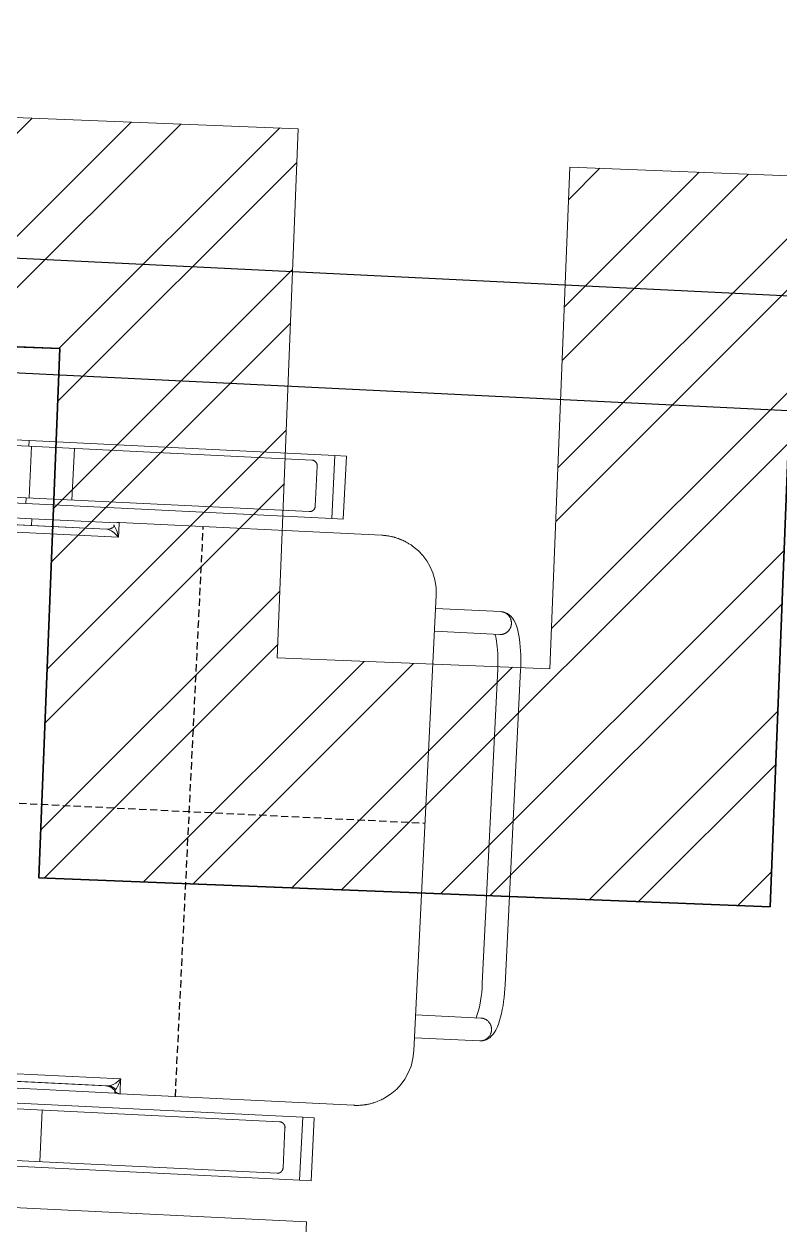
# Model space of a CAD drawing. Header units: millimetres. Extents: x -7692 to 2323, y -5243 to 5750.
# Drawn here: x -5205 to -4546, y 4702 to 5750 of the extents above; entities that cross this region are included whole.
import ezdxf

# ---------------------------------------------------------------- set-up
doc = ezdxf.new("R2010")
doc.units = ezdxf.units.MM
doc.linetypes.add('HIDDEN', pattern=[9.524999999999995, 6.349999999999997, -3.174999999999998])
for name, color, linetype, lineweight in [('I-LK FF&E', 1, 'Continuous', 9), ('I-LK FURNITURE', 13, 'Continuous', 9), ('I-LK PARTITION', 21, 'Continuous', 25)]:
    doc.layers.add(name, color=color, linetype=linetype, lineweight=lineweight)
doc.layers.add('WALLS', color=7, linetype='Continuous')
doc.layers.add('WALLS_3D', color=7, linetype='Continuous')

# ---------------------------------------------------------------- blocks, each defined once
blk = doc.blocks.new('clinic chair')
at = {"layer": 'Defpoints', "linetype": 'HIDDEN'}
for p, q in [((0, 205.7260339055501), (0, -205.7260339055792)), ((-249.0004958324134, -2.91038e-11), (249.0004958324134, -2.91038e-11))]:
    blk.add_line(p, q, dxfattribs=at)
at = {"layer": 'I-LK FURNITURE'}
for points in [[(242.49951114133, 193.2353779623809), (242.49951114133, 83.9969220382045), (242.1708095986396, 81.9151460484427), (241.24861953035, 79.76032528525684), (239.7146791554987, 77.4046314021107), (237.6968173570931, 75.04893751713098), (235.9985264493152, 73.35064657812472), (236.0259181652218, 73.35977717363856), (236.4276644419879, 73.47847492835717), (238.071171679534, 73.9806577338313), (240.6825224813074, 74.86632558819838), (242.8099513817579, 75.72460165416123), (244.4169362522662, 76.54635533617694), (245.4578243121505, 77.29506424476858), (245.293473539874, 77.45028438343434), (245.1291230078787, 77.61463511944748), (244.8186827674508, 77.94333659339462), (244.5265035917981, 78.29029925834038), (244.3804141227156, 78.47291118727298), (244.243455067277, 78.6555231162056), (244.1156266629696, 78.83813504513819), (243.8599698543549, 79.22162009400198), (243.7504029916599, 79.42249321582494), (243.6317050000653, 79.62336633951053), (243.5221378989518, 79.82423946133349), (243.4217012096196, 80.02511258312734), (243.3303954117, 80.23511630046414), (243.2299587223679, 80.4359894222871), (243.1477835755795, 80.65512373886305), (243.0656081903726, 80.86512745619984), (242.9925634562969, 81.08426177091314), (242.9195187212899, 81.29426548822084), (242.791690078564, 81.73253411951009), (242.7369066476822, 81.96079902973727), (242.6912536285818, 82.17993334445055), (242.6456006094813, 82.40819825654035), (242.6090782433748, 82.62733257125365), (242.5725558754057, 82.85559748148079), (242.5451641604304, 83.0838623935706), (242.5086417924613, 83.54039221588754), (242.49951114133, 83.76865712797735), (242.49951114133, 83.9969220382045)], [(242.49951114133, 149.4724291795574), (242.49951114133, 209.7617575375771)], [(248.4983131065965, 149.4724291795574), (248.4983131065965, 209.7617575375771)], [(-235.998526209034, 193.4910346647375), (-236.5372317805886, 193.4910346647375), (-237.0850672870874, 193.5001652602513), (-238.1624777149409, 193.4819040654984), (-238.7103134598583, 193.4727734699845), (-239.2490187939256, 193.454512277094), (-239.796854538843, 193.4271204868273), (-240.3355598719791, 193.399728698423), (-241.4129700604826, 193.3266839268326), (-241.9608060447499, 193.2810309436754), (-242.4995111394674, 193.2353779623809), (-242.4995111394674, 58.99734895897564), (-242.1799402479082, 56.97035654791398), (-241.2486192891374, 54.76075220605708), (-239.7512015206739, 52.45984190161107), (-237.6968173552305, 50.04936443979386), (-235.998526209034, 48.35107349889586), (-235.998526209034, 193.3905981029093)], [(261.500282490626, 155.3799250812444), (261.500282490626, 187.2091843059752), (266.4947185236961, 187.2091843059752), (266.4947185236961, 155.3799250812444)], [(-316.4938646722585, -111.799588228314), (-316.4938646722585, 155.188182556798)], [(-311.4994284007698, 155.188182556798), (-311.4994284007698, -91.80358200351475), (-311.4902977496386, -91.967932739557), (-311.4902977496386, -92.14141407297576), (-311.4720366857946, -92.31489540453184), (-311.4537753826007, -92.479246140545), (-311.4263836666942, -92.65272747396375), (-311.3533389326185, -92.98142894601914), (-311.3076859135181, -93.15491027757523), (-311.262032895349, -93.31013041810363), (-311.1524655558169, -93.63883189015905), (-311.0794208208099, -93.79405203068745), (-311.0155069762841, -93.94927216932408), (-310.9333313517272, -94.10449230798986), (-310.8602866176517, -94.25058185114176), (-310.5863687451929, -94.6888504824019), (-310.4859322952107, -94.82580942817731), (-310.3763651940972, -94.95363777840976), (-310.2667978536338, -95.0905967260478), (-310.1481001004577, -95.21842507630934), (-309.9107045950368, -95.455820583913), (-309.7828761907294, -95.5745183367689), (-309.6550480248407, -95.68408549414013), (-309.244171096012, -95.98539517779135), (-309.0980816278606, -96.07670114224312), (-308.9519921597093, -96.15887650934746), (-308.7967720385641, -96.24105187828535), (-308.486331560649, -96.38714141957462), (-308.1758913211524, -96.51496977166971), (-308.0115405488759, -96.56975335034076), (-307.6828392446041, -96.66105931482159), (-307.5184884732589, -96.69758170060234), (-307.3450070507823, -96.72497348900652), (-307.1806562785059, -96.75236527927338), (-307.0071750953794, -96.7797570695402), (-306.8428240846843, -96.78888766505405), (-306.6693429006264, -96.79801826243057), (-306.4958614781499, -96.79801826243057), (-271.4982854453847, -96.79801826243057), (-271.3248040229081, -96.79801826243057), (-271.1604532506317, -96.78888766505405), (-270.9869720665738, -96.7797570695402), (-270.8134906440973, -96.75236527927338), (-270.4847891014069, -96.69758170060234), (-270.3113079164177, -96.66105931482159), (-269.9826063737273, -96.56975335034076), (-269.8273862535134, -96.51496977166971), (-269.6630357205868, -96.4510555974848), (-269.5078153628856, -96.38714141957462), (-269.1973748840392, -96.24105187828535), (-269.0512854149565, -96.15887650934746), (-268.8960652947426, -96.07670114224312), (-268.7591064777225, -95.98539517779135), (-268.6130167711526, -95.88495861779666), (-268.3390988977626, -95.68408549414013), (-268.2112707318738, -95.5745183367689), (-268.0834423284978, -95.455820583913), (-267.8460468221456, -95.21842507630934), (-267.7273490689695, -95.0905967260478), (-267.6177817294374, -94.95363777840976), (-267.5173452794552, -94.82580942817731), (-267.4169088285416, -94.6888504824019), (-267.3164721410722, -94.5427609392791), (-267.2251661028713, -94.3966713961272), (-267.060815570876, -94.10449230798986), (-266.9786401847377, -93.94927216932408), (-266.8508117804304, -93.63883189015905), (-266.7868974590674, -93.4744811541168), (-266.7321140281856, -93.31013041810363), (-266.6864610090852, -93.15491027757523), (-266.6408079899848, -92.98142894601914), (-266.5677632559091, -92.65272747396375), (-266.5403715409338, -92.479246140545), (-266.52211023774, -92.31489540453184), (-266.5038491729647, -91.967932739557), (-266.4947185218334, -91.80358200351475), (-266.4947185218334, 155.188182556798)], [(-261.5002822503448, 155.188182556798), (-261.5002822503448, -111.799588228314)], [(-248.4983128663152, 50.67024499626132), (-248.4983128663152, 52.78854337180383), (-248.4983128663152, 149.3902538124821), (-242.4995111394674, 149.3902538124821), (-242.4995111394674, 61.32565105371759)], [(248.4983131065965, 75.64242628705688), (248.4983131065965, 149.4724291795574), (242.49951114133, 149.4724291795574), (242.49951114133, 83.8234407066484)], [(316.493864913471, 155.3799250812444), (316.493864913471, -111.6078457020049), (261.500282490626, -111.6078457020049), (261.500282490626, -121.6149794108642), (316.493864913471, -121.6149794108642), (316.493864913471, -111.6078457020049)], [(261.500282490626, -111.6078457020049), (261.500282490626, 155.3799250812444), (266.4947185236961, 155.3799250812444), (266.4947185236961, -91.61183947909738), (266.5038491748273, -91.7853208106244), (266.5129798268899, -91.94967154666664), (266.5221104780212, -92.12315288008541), (266.5403715427965, -92.29663421161241), (266.5677634961903, -92.46098494765465), (266.6042856257409, -92.6253356836969), (266.6408082311973, -92.79881701711562), (266.7321142684668, -93.12751848917105), (266.78689770028, -93.28273862969942), (266.8416811311617, -93.44708936571259), (266.9147258661687, -93.60230950251572), (266.9786401875317, -93.75752964304412), (267.0608155727386, -93.91274978354342), (267.1429909579456, -94.0588393266953), (267.2251663440838, -94.2140594671946), (267.3164723813534, -94.35101841297), (267.4077784176916, -94.49710795612192), (267.5173452813178, -94.6340669018682), (267.6177819697186, -94.77102584950626), (267.7273493092506, -94.89885419973871), (267.8460470624268, -95.02668255186293), (268.0834423303604, -95.2640780576039), (268.2112707346679, -95.3827758123225), (268.3390991389751, -95.49234296783106), (268.6130170114338, -95.69321608965402), (268.7591064795852, -95.79365265148226), (268.8960655350238, -95.88495861779666), (269.0421550041065, -95.967133984901), (269.3525954829529, -96.13148472091417), (269.8182558426633, -96.32322724536058), (269.9826063755899, -96.37801082403166), (270.3113079182804, -96.46931678851251), (270.4756586905569, -96.50583917429321), (270.6491401130334, -96.54236156007391), (270.8134908843786, -96.56062275482692), (270.9869720693678, -96.58801454323113), (271.1513226013631, -96.5971451406076), (271.4982854472473, -96.61540633352708), (306.4958617184311, -96.61540633352708), (306.6693431409076, -96.60627573612146), (306.8336939122528, -96.5971451406076), (307.007175097242, -96.58801454323113), (307.1806565197185, -96.56062275482692), (307.3450072910637, -96.54236156007391), (307.5093578239903, -96.50583917429321), (307.6828390080482, -96.46931678851251), (308.0115405507386, -96.37801082403166), (308.1667606718838, -96.32322724536058), (308.3311114422977, -96.25931307117573), (308.6415519211441, -96.13148472091417), (308.7967718029395, -96.04930935383892), (308.9428615104406, -95.967133984901), (309.0980816297233, -95.88495861779666), (309.2350404467434, -95.79365265148226), (309.3811301542446, -95.69321608965402), (309.6550480276346, -95.49234296783106), (309.782876431942, -95.3827758123225), (309.9107045978308, -95.2640780576039), (310.1481003407389, -95.02668255186293), (310.266798093915, -94.89885419973871), (310.3763651959598, -94.77102584950626), (310.5772380959243, -94.49710795612192), (310.6776750227436, -94.35101841297), (310.7689808215946, -94.2140594671946), (310.8511562068015, -94.0588393266953), (310.9333315929398, -93.91274978354342), (311.0155067406595, -93.75752964304412), (311.1433353833854, -93.44708936571259), (311.2072492279112, -93.28273862969942), (311.2620331356302, -93.12751848917105), (311.3533389344811, -92.79881701711562), (311.389861301519, -92.6253356836969), (311.4263836685568, -92.46098494765465), (311.4537756228819, -92.29663421161241), (311.4720366876572, -92.12315288008541), (311.4811673387885, -91.94967154666664), (311.4902979899198, -91.7853208106244), (311.4994284026325, -91.61183947909738), (311.4994284026325, 155.3799250812444)], [(311.4994284026325, 152.8964028478367), (266.4947185236961, 152.8964028478367)], [(-266.4947185218334, 115.2692148787901), (-311.4994284007698, 115.2692148787901)], [(311.4994284026325, 115.4518268077227), (266.4947185236961, 115.4518268077227)], [(246.5352347390726, 78.08942613651745), (246.1791414804757, 77.8702918199706), (245.4578243121505, 77.29506424476858)], [(248.4983131065965, 75.66981807732373), (248.6900555938482, 75.17676586922606), (248.7357086120173, 75.00328453583644), (248.7904920428991, 74.83893379979419), (248.8270146492869, 74.66545246637544), (248.8726674299687, 74.49197113484844), (248.9548428151757, 73.97152713645481), (248.9731041174382, 73.7980458049278), (248.9913651822135, 73.45108313995297), (249.0004958333448, 73.26847121102037), (249.0004958333448, -155.7268877471797)], [(-249.0004958314821, -155.7268877471797), (-249.0004958314821, 48.26889812995796), (-248.9913651794195, 48.46064065812971), (-248.9822345282882, 48.64325258706231), (-248.973103877157, 48.83499511150876), (-248.954842813313, 49.01760704041225), (-248.9274508580565, 49.20021896934486), (-248.8909287303686, 49.39196149379132), (-248.8544061239809, 49.57457342272392), (-248.8087531058118, 49.75718535162741), (-248.7631000876427, 49.93066668504615), (-248.7083166558295, 50.11327861397876), (-248.5804882515222, 50.46024127892451), (-248.4343987833709, 50.80720394389937), (-248.3522233972326, 50.98068527728901), (-248.2700480110943, 51.14503601333126), (-248.1787419747561, 51.30938674937352), (-247.9778688363731, 51.61982702853857), (-247.8683017343283, 51.77504716906697), (-247.7587346322834, 51.92113671218976), (-247.6400368800387, 52.07635684899287), (-247.5213391268626, 52.21331579663092), (-247.2656825575978, 52.48723369184881), (-247.1287235012278, 52.62419263762422), (-246.9917644457892, 52.74289039050927), (-246.8548056278379, 52.87071874074172), (-246.7087161596864, 52.98941649548942), (-246.5626264531165, 53.09898365283153), (-246.2704475149512, 52.92550231941277), (-245.4578243102878, 52.29549116556881)], [(-248.4983128663152, 52.78854337180383), (-246.9461116660386, 52.78854337180383)], [(-246.5626264531165, 53.09898365283153), (-246.179141478613, 53.39116273910621), (-245.8139175679535, 53.70160301827127), (-245.4669549614191, 54.03030449035577), (-245.1382534187287, 54.37726715716419), (-244.9739026464522, 54.55987908609677), (-244.6634624069557, 54.92510294209933), (-244.517372937873, 55.11684546840843), (-244.3804138824344, 55.30858799282579), (-244.2434548269957, 55.50946111464871), (-244.1064960099757, 55.70120364095783), (-243.9786678440869, 55.91120736015728), (-243.8599700909108, 56.11208048195111), (-243.62257434614, 56.53208791848738), (-243.5130072459579, 56.75122223133803), (-243.4125705566257, 56.96122595240013), (-243.3121341066435, 57.18036026525077), (-243.220828069374, 57.39949457996408), (-243.0564775364473, 57.85602440414367), (-242.9103880673647, 58.31255422459799), (-242.7825594246387, 58.76908404874846), (-242.7277759937569, 59.00647955451859), (-242.6821229755878, 59.24387506395579), (-242.6364699564874, 59.47213997418294), (-242.5999475894496, 59.70953548364922), (-242.572555873543, 59.94693098939023), (-242.5451641585678, 60.1934570943704), (-242.5086415521801, 60.66824810957768), (-242.4995111394674, 60.90564361718134), (-242.4995111394674, 61.14303912478499)], [(-249.0004958314821, -155.7268877471797), (-248.9913651794195, -156.2564623410581), (-248.9822345282882, -156.7951675323129), (-248.973103877157, -157.3247421280539), (-248.954842813313, -157.8634473174461), (-248.9274508580565, -158.4021525068674), (-248.8544061239809, -159.4613016964868), (-248.8178839962929, -160.000006885879), (-248.7083166558295, -161.0591560736648), (-248.6535332240164, -161.5978612649195), (-248.5896189026535, -162.127435858798), (-248.5165741685778, -162.6570104526763), (-248.3522233972326, -163.7161596423248), (-248.2700480110943, -164.2366036388266), (-248.0691748727113, -165.295752828446), (-247.9687384227291, -165.8161968249478), (-247.859171083197, -166.3366408233414), (-247.7404733300209, -166.8662154172198), (-247.6217755768448, -167.3866594137216), (-247.493947410956, -167.8979728165723), (-247.2200295384973, -168.9388608114386), (-246.9278503628448, -169.9614876134438), (-246.7726300042123, -170.4728010144318), (-246.4439286999404, -171.4954278145451), (-246.2704475149512, -172.0067412173958), (-246.0969660924748, -172.5089240210073), (-245.914354018867, -173.0111068264814), (-245.7226115316153, -173.5132896319556), (-245.5308690443635, -174.0063418400532), (-245.3391267955303, -174.5085246455274), (-244.7091154251248, -175.9876812679577), (-244.4899812228978, -176.4716028805415), (-243.8051861822605, -177.9233677182929), (-243.0656079500914, -179.3477407639148), (-242.5542945712805, -180.2790615995764), (-242.2895073499531, -180.7447220192698), (-242.015589476563, -181.2103824389633), (-241.741671603173, -181.6669122612801), (-241.1755745550618, -182.5799719077768), (-240.8833953794092, -183.0273711326881)], [(249.0004958333448, -155.7268877471797), (248.9913651822135, -156.2564623410581), (248.9822345301509, -156.7951675323129), (248.9731041174382, -157.3247421280539), (248.9457121640444, -157.8634473174461), (248.9274510992691, -158.4021525068674), (248.8544063642621, -159.4613016964868), (248.8087533470243, -160.000006885879), (248.7631003279239, -160.5295814797864), (248.7083168961108, -161.0591560736648), (248.6535329874605, -161.5978612649195), (248.5804882533848, -162.127435858798), (248.5165741704404, -162.6570104526763), (248.3522233990952, -163.7161596423248), (248.2609173618257, -164.2366036388266), (248.1696115639061, -164.766178232705), (248.0691748745739, -165.295752828446), (247.968738425523, -165.8161968249478), (247.8591713234782, -166.3366408233414), (247.7404735703021, -166.8662154172198), (247.621775817126, -167.3866594137216), (247.4939474128187, -167.8979728165723), (247.2200293019414, -168.9388608114386), (246.9278503647074, -169.9614876134438), (246.7726302444935, -170.4728010144318), (246.4439289402217, -171.4954278145451), (246.2704472793266, -172.0067412173958), (246.0969660952687, -172.5089240210073), (245.9143542591482, -173.0111068264814), (245.7226117718965, -173.5132896319556), (245.5308690462261, -174.0063418400532), (245.3299961462616, -174.5085246455274), (245.1291230078787, -175.001576853625), (244.7091154269874, -175.9876812679577), (244.4899809863418, -176.4716028805415), (244.0334512777627, -177.4394461057091), (243.796056009829, -177.9233677182929), (243.5586602659896, -178.3981587316375), (243.0656081903726, -179.3477407639148), (242.8099513817579, -179.8134011836081), (242.0155897168443, -181.2103824389633), (241.7416716050357, -181.6669122612801), (241.1755745569244, -182.5799719077768), (240.8833956196904, -183.0273711326881), (236.8568024355918, -188.3779006520635), (232.9671683069319, -192.4044936858118), (228.6575268357992, -195.974556897243), (224.0100531708449, -199.0150455166586), (218.3308223355561, -201.8363998194691), (212.3594123255461, -203.8999146163405), (205.821905028075, -205.2603734877484), (199.0378718115389, -205.7260339055792), (198.9922192692757, -205.7260339055792)], [(-199.0013494417071, -205.7260339055792), (-199.0470024608076, -205.7260339055792), (-205.8219052646309, -205.2603734877484), (-212.3685427363962, -203.8999146163405), (-218.3308223336935, -201.8363998194691), (-224.0100534074008, -199.0150455166586), (-228.6575268339366, -195.974556897243), (-232.9671685425565, -192.4044936858118), (-236.8568024337292, -188.3779006520635), (-240.8833953794092, -183.0273711326881), (-240.8651343155652, -183.0547629211214), (-240.8576738061383, -183.0615499132546)], [(198.9922192692757, -205.7260339055792), (-199.0013494417071, -205.7260339055792)], [(-187.4967980645596, -205.7077727126889), (-187.4967980645596, -262.7192169455811), (-187.3598392475394, -264.5909892161144), (-186.9215706037357, -266.4536308930255), (-186.2367755640298, -268.1793136222987), (-185.341977449134, -269.7589068065863), (-184.2554363701493, -271.2015410469612), (-182.9862834559754, -272.5163469352119), (-181.5071267522871, -273.7398468590109), (-179.7449217615649, -274.9176938015153), (-177.5992315579206, -276.0772795511293), (-174.9878809954971, -277.2003429131), (-172.0386982373893, -278.2229697169387), (-168.9799483790994, -279.0903763783863), (-165.8298924826086, -279.8208240940876), (-162.5702697243541, -280.4508352498233), (-159.2010796256363, -280.9804098437016), (-155.7223224248737, -281.4278090705047), (-152.1613896004856, -281.783902332827), (-148.5182818667963, -282.0669508217252), (-144.8112595733254, -282.2678239454108), (-141.0677151512355, -282.3865216964332), (-137.497651675716, -282.4230440822138), (137.4976519159973, -282.4230440822138), (139.478991586715, -282.4047828893235), (143.2316666599363, -282.3226075222483), (146.9386887140571, -282.158256786206), (150.6000579893589, -281.9208612786024), (154.1701212264596, -281.5921598065179), (157.6488784272224, -281.1904135629011), (161.0180682875216, -280.7064919521799), (164.259429981932, -280.1403949706582), (167.3638328593224, -279.482992028381), (170.340407570824, -278.7251525205502), (173.1891536395997, -277.848615261697), (175.9283323688433, -276.825988459721), (178.6035970151424, -275.5659661501413), (180.7218955019489, -274.2968132413225), (182.4293172992766, -273.0093991433096), (183.8445596825331, -271.6580708692782), (185.0406676242128, -270.1971754378756), (186.0176413627341, -268.6267128491018), (186.7572195958345, -266.9284219082328), (187.2594025619328, -265.1388250047749), (187.4876676537096, -263.2853139252402), (187.4967980673537, -262.7192169455811), (187.4967980673537, -205.7077727126889)], [(-177.4987948704511, -272.4159103752463), (-177.2613993640988, -272.4250409707602), (-176.7866083532572, -272.4067797797325), (-176.3118173405528, -272.37025739206), (-176.0744220735505, -272.3428656017932), (-175.837026329711, -272.3063432178751), (-175.5996308233589, -272.2606902347179), (-175.3713659700006, -272.2241678507999), (-175.1339704636484, -272.1693842702662), (-174.9057056093588, -272.114600691595), (-174.4491759007797, -271.9867723413336), (-174.2209108080715, -271.9137275697722), (-173.9926459537819, -271.8315522008052), (-173.773511512205, -271.7493768337299), (-173.3352428674698, -271.5667649047973), (-173.1161086652428, -271.4663283429691), (-172.4860975332558, -271.1376268708846), (-172.2760937437415, -271.0189291180286), (-171.8743474669755, -270.7632724175346), (-171.4908624924719, -270.4893545241503), (-171.1073772795498, -270.1971754378756), (-170.9247654434294, -270.0419552973472), (-170.7512842584401, -269.8867351586814), (-170.4043214134872, -269.5580336847634), (-170.0756201092154, -269.2110710198176), (-169.9203999890015, -269.0375896882615), (-169.6099597495049, -268.6723658303963), (-169.4638700420037, -268.4806233040872), (-169.3269109856337, -268.2888807796699), (-169.1899524070323, -268.0880076578469), (-169.0621237643063, -267.8962651334004), (-168.9342953599989, -267.6953920097149), (-168.6968998545781, -267.2753845732077), (-168.4777656514198, -266.8553771385341), (-168.377328963019, -266.6362428219581), (-168.2860229257494, -266.4262391027587), (-168.1947173662484, -266.1979741925315), (-168.1034113280475, -265.9788398759556), (-168.0303663555533, -265.7597055631049), (-167.8842768874019, -265.303175740788), (-167.820362566039, -265.0749108286982), (-167.7655791342258, -264.8375153210945), (-167.7107957024126, -264.6092504108675), (-167.6651426842436, -264.3718549014302), (-167.6194896660745, -264.143589991203), (-167.592097950168, -263.9061944817076), (-167.5555753447115, -263.6687989759957), (-167.5007919128984, -262.9566124531848), (-167.5007919128984, -262.7192169455811), (-167.5007919128984, -205.7260339055792)], [(177.4987951107323, -272.4159103752463), (177.2613993659616, -272.4250409707602), (176.7866085935384, -272.4067797797325), (176.3118175817654, -272.37025739206), (176.0744218379259, -272.3428656017932), (175.8370265699923, -272.3063432178751), (175.5996310645714, -272.2606902347179), (175.3713659718633, -272.2241678507999), (175.1339707039296, -272.1693842702662), (174.9057056121528, -272.114600691595), (174.4491756642237, -271.9867723413336), (174.2209108099341, -271.9137275697722), (173.9926459556445, -271.8315522008052), (173.7735117524862, -271.7493768337299), (173.335243107751, -271.5667649047973), (173.1161089055239, -271.4663283429691), (172.9061048775911, -271.3567611874605), (172.6869706735015, -271.2471940301184), (172.4860975351185, -271.1376268708846), (172.2760937456042, -271.0189291180286), (171.8743477072567, -270.7632724175346), (171.6826052200049, -270.6263134698966), (171.4817318432033, -270.4893545241503), (171.2991200070828, -270.3432649809984), (171.1073775198311, -270.1971754378756), (170.9247656837106, -270.0419552973472), (170.7512840228155, -269.8867351586814), (170.4043214153498, -269.5580336847634), (169.9112693397328, -269.0375896882615), (169.7651798706502, -268.8549777593289), (169.609959512949, -268.6723658303963), (169.4638700438663, -268.4806233040872), (169.3269112268463, -268.2888807796699), (169.1899521704763, -268.0880076578469), (169.0621240045875, -267.8962651334004), (168.9342956002802, -267.6953920097149), (168.6969000957906, -267.2753845732077), (168.4777656532824, -266.8553771385341), (168.3773292042315, -266.6362428219581), (168.276892753318, -266.4262391027587), (168.1947171296924, -266.1979741925315), (168.1034113308415, -265.9788398759556), (168.0303665958345, -265.7597055631049), (167.948190972209, -265.5314406510151), (167.8203628063202, -265.0749108286982), (167.7655793745071, -264.8375153210945), (167.7107954667881, -264.6092504108675), (167.6651426870376, -264.3718549014302), (167.6194896679372, -264.143589991203), (167.5829673008993, -263.9061944817076), (167.5555755849928, -263.6687989759957), (167.5007919147611, -262.9566124531848), (167.5007919147611, -262.7192169455811), (167.5007919147611, -205.7260339055792)], [(167.5007919147611, -258.6469709286757), (166.8068664623424, -258.8934970336559), (165.3551019504666, -259.3500268541102), (163.5928964838386, -259.8156872738036), (161.5385125558823, -260.281347693468), (159.2193409297615, -260.7287469184084), (156.6536433845758, -261.1396237575682), (153.8688113987446, -261.504847617296), (150.9104982288554, -261.8152878964611), (147.8152257651091, -262.0709445969551), (144.6012560240924, -262.2535565258877), (141.3051106594503, -262.3722542806063), (138.1459243502468, -262.4179072619008), (137.4976519159973, -262.4179072619008), (-137.497651675716, -262.4179072619008)], [(-187.4967980645596, -262.7192169455811), (-187.4785370007156, -263.1940079589258), (-187.4420143952593, -263.6687989759957), (-187.3689696602523, -264.143589991203), (-187.3324475325644, -264.3718549014302), (-187.286794513464, -264.6092504108675), (-187.2320106048137, -264.8375153210945), (-187.1772271730006, -265.0749108286982), (-187.1133128516376, -265.303175740788), (-186.9672233834863, -265.7597055631049), (-186.8941786494105, -265.9788398759556), (-186.8028728505595, -266.1979741925315), (-186.7115668132901, -266.4262391027587), (-186.6202607769519, -266.6362428219581), (-186.5198243260384, -266.8553771385341), (-186.3006898853928, -267.2753845732077), (-186.0632943790406, -267.6953920097149), (-185.9354659747332, -267.8962651334004), (-185.8076378088444, -268.0880076578469), (-185.6706787534058, -268.2888807796699), (-185.5245892852545, -268.4806233040872), (-185.3876304682344, -268.6723658303963), (-185.077189989388, -269.0375896882615), (-184.921969869174, -269.2110710198176), (-184.5932683255523, -269.5580336847634), (-184.246305719018, -269.8867351586814), (-183.881082046777, -270.1971754378756), (-183.6984699731693, -270.3432649809984), (-183.5067274859175, -270.4893545241503), (-183.1232422739267, -270.7632724175346), (-182.7214962346479, -271.0189291180286), (-182.5114924442023, -271.1376268708846), (-181.8814810747281, -271.4663283429691), (-181.6623468715698, -271.5667649047973), (-181.2240782268345, -271.7493768337299), (-181.0049440246075, -271.8315522008052), (-180.7766791693866, -271.9137275697722), (-180.5484143160284, -271.9867723413336), (-180.0918843690306, -272.114600691595), (-179.863619275391, -272.1693842702662), (-179.6262240083888, -272.2241678507999), (-179.3979589156806, -272.2606902347179), (-179.160563647747, -272.3063432178751), (-178.9231681432575, -272.3428656017932), (-178.6857723984867, -272.37025739206), (-178.210981387645, -272.4067797797325), (-177.7361903749406, -272.4250409707602), (-177.4987948704511, -272.4159103752463)], [(177.4987951107323, -272.4159103752463), (177.7361906161532, -272.4250409707602), (178.2109813895077, -272.4067797797325), (178.685772638768, -272.37025739206), (178.9231679067016, -272.3428656017932), (179.1605634121224, -272.3063432178751), (179.3888285048306, -272.2606902347179), (179.6262240111828, -272.2241678507999), (179.8544888645411, -272.1693842702662), (180.0918843708932, -272.114600691595), (180.5484140794724, -271.9867723413336), (180.7766791721806, -271.9137275697722), (180.9958136137575, -271.8315522008052), (181.2240784680471, -271.7493768337299), (181.6623468734324, -271.5667649047973), (181.8814813150093, -271.4663283429691), (182.5114924460649, -271.1376268708846), (182.7123655853793, -271.0189291180286), (182.9223693758249, -270.8911007677671), (183.1141118621454, -270.7632724175346), (183.3149850014597, -270.6263134698966), (183.5067274887115, -270.4893545241503), (183.6984699759631, -270.3432649809984), (183.8810818111524, -270.1971754378756), (184.2463057208805, -269.8867351586814), (184.5932685667649, -269.5580336847634), (184.9219698710367, -269.2110710198176), (185.0771899912506, -269.0375896882615), (185.2324103489518, -268.8549777593289), (185.3784998189658, -268.6723658303963), (185.6706787552685, -268.2888807796699), (185.8076375722885, -268.0880076578469), (185.9354662150145, -267.8962651334004), (186.0632943809032, -267.6953920097149), (186.300690125674, -267.2753845732077), (186.519824327901, -266.8553771385341), (186.6202607788146, -266.6362428219581), (186.7115668151528, -266.4262391027587), (186.802872614935, -266.1979741925315), (186.9672233853489, -265.7597055631049), (187.11331309285, -265.303175740788), (187.1772274142131, -265.0749108286982), (187.2320108450949, -264.8375153210945), (187.286794276908, -264.6092504108675), (187.3324472960085, -264.3718549014302), (187.3689699014649, -264.143589991203), (187.405492030084, -263.9061944817076), (187.4602757003158, -263.431403468363), (187.4785370025784, -263.1940079589258), (187.4967980673537, -262.7192169455811)]]:
    blk.add_lwpolyline(points, dxfattribs=at)
for points in [[(249.0004958333448, 73.27760180656333, 0.0042774242368321), (235.9985264493152, 73.35064657812472), (235.9985264493152, 193.3358145242091)], [(-248.9927867855877, 48.27711475553225, -0.0044596891030791), (-235.998526209034, 48.35107349889586), (-236.0259184017777, 48.36020409630146), (-236.4276644401252, 48.4789018491574), (-238.0803023288026, 48.98108465276891), (-240.6825224794447, 49.86675251086126), (-242.8099511414766, 50.72502857679499), (-244.4169364878908, 51.54678225511453), (-245.4578243102878, 52.29549116556881), (-245.2934737764299, 52.4507113060681), (-245.1291230050847, 52.61506204211037), (-244.8186825271696, 52.94376351230312), (-244.5265033505857, 53.29072617727796), (-244.3804138824344, 53.47333810621058), (-244.2434548269957, 53.65595003697672), (-244.1156266611069, 53.83856196590932), (-243.9877982567996, 54.03030449035577), (-243.8691005036235, 54.22204701666487), (-243.6317049982026, 54.62379326028166), (-243.5312685482204, 54.8246663821046), (-243.4217014461756, 55.02553950206493), (-243.3303954098374, 55.23554322312702), (-243.2390893725678, 55.43641634494998), (-243.1477833352983, 55.65555065780063), (-243.0656079500914, 55.86555437697096), (-242.9925632150844, 56.08468869357603), (-242.9195184810087, 56.29469241088372), (-242.7916903151199, 56.73296103844768), (-242.736906407401, 56.96122595240013), (-242.6912536267191, 57.18036026525077), (-242.6456006076187, 57.40862517734058), (-242.6090782415122, 57.62775949019124), (-242.572555873543, 57.85602440414367), (-242.5451641585678, 58.08428931437084), (-242.5086415521801, 58.54081913665868), (-242.4995111394674, 58.76908404874846), (-242.4995111394674, 58.99734895897564)]]:
    blk.add_lwpolyline(points, format="xyb", dxfattribs=at)
for points in [[(316.493864913471, 187.2091843059752), (311.4994284026325, 187.2091843059752), (311.4994284026325, 155.3799250812444), (316.493864913471, 155.3799250812444)], [(-261.5002822503448, -111.799588228314), (-316.4938646722585, -111.799588228314), (-316.4938646722585, -121.7975913397968), (-261.5002822503448, -121.7975913397968)]]:
    blk.add_lwpolyline(points, close=True, dxfattribs=at)
blk.add_arc((-140.3767430530861, -164.0809483822668), 98.37909659551364, 253.9957013946063, 271.6770160365166, dxfattribs=at)
blk = doc.blocks.new('clinic trial')
at = {"layer": 'I-LK FURNITURE'}
blk.add_lwpolyline([(119.4230440827087, -352.4817388160154), (119.4230440827087, -985.4817388160153), (-380.5769559172913, -985.4817388160153), (-380.5769559172913, -352.4817388160154)], close=True, dxfattribs=at)
at = {"layer": 'I-LK PARTITION', "rotation": 90.00000000000006}
blk.add_blockref('CLINIC CHAIR', (0, 0), dxfattribs=at)
blk = doc.blocks.new('clinic_with_sink')
at = {"layer": 'I-LK PARTITION'}
for points in [[(0, 0), (2600, 0), (2600, 1700), (0, 1700)], [(100, 100), (2500, 100), (2500, 1600), (100, 1600)]]:
    blk.add_lwpolyline(points, close=True, dxfattribs=at)
at = {"layer": 'I-LK FF&E', "xscale": -1}
blk.add_blockref('CLINIC TRIAL', (2065.605003267519, 1225), dxfattribs=at)
blk = doc.blocks.new('CLINIC_WITH_SINK_1')
blk.add_blockref('Clinic_with_sink', (0, 0))

msp = doc.modelspace()

# ---------------------------------------------------------------- hatches: boundary and pattern name
at = {"layer": 'LENS_HATCH_WALL', "true_color": 0x787878}
h = msp.add_hatch(dxfattribs=at)
h.set_pattern_fill('ANSI32', scale=10, angle=90)
h.set_pattern_definition([(45, (0, 0), (-67.351920908, 67.351920908), []), (45, (44.90128053, 0), (-67.351920908, 67.351920908), [])])
h.paths.add_polyline_path([(2005.9744587620971, -5124.821369915389), (2157.588167541239, -1288.6122740982519), (1643.7239592722185, -1268.3032658670165), (1652.8530216042354, -1037.3088710954576), (2090.628787833385, -1054.6098618567842), (2322.6602089525522, 4816.351127441568), (1874.8883187567264, 4834.047123102095), (1893.9093089539124, 5315.317875070436), (579.0885369154329, 5228.101645550362), (-1772.1357104389042, 5316.79275102683), (-1764.5812717433228, 5507.949794865018), (-4729.607439632892, 5625.133180017553), (-4746.905439639327, 5187.470179854748), (-4984.535956452664, 5196.8617825672), (-4966.283957900746, 5658.690745926491), (-7276.651790990269, 5750.001230438771), (-7692.367179670703, -4768.635834998222), (-4222.262701904168, -4905.779853880312), (-4226.630701922679, -5016.307854348706), (-2415.6714290317805, -5087.879825612206), (-2418.5458343154546, -5160.607154983974)])
h.paths.add_polyline_path([(-2218.128, -5153.986), (-2207.929, -4895.934), (-4018.889, -4824.362), (-4014.521, -4713.834), (-7484.625, -4576.69), (-7084.706, 5542.259), (-5174.026, 5466.745), (-5192.278, 5004.916), (-4554.96, 4979.728), (-4537.662, 5417.391), (-1972.323, 5316.004), (-1980.374, 5112.282), (578.538, 5167.147), (1686.167, 5123.372), (1667.146, 4642.101), (2114.918, 4624.405), (1898.683, -846.868), (1460.907, -829.567), (1435.982, -1460.249), (1949.846, -1480.558), (1805.952, -5121.439)])

# ---------------------------------------------------------------- linework, layer by layer
at = {"layer": 'LENS_WALL_OUTLINE', "lineweight": 13, "true_color": 0xffffff}
msp.add_lwpolyline([(2005.9744587620971, -5124.821369915389), (2157.588167541239, -1288.6122740982519), (1643.7239592722185, -1268.3032658670165), (1652.8530216042354, -1037.3088710954576), (2090.628787833385, -1054.6098618567842), (2322.6602089525522, 4816.351127441568), (1874.8883187567264, 4834.047123102095), (1893.9093089539124, 5315.317875070436), (579.0885369154329, 5228.101645550362), (-1772.1357104389042, 5316.79275102683), (-1764.5812717433228, 5507.949794865018), (-4729.607439632892, 5625.133180017553), (-4746.905439639327, 5187.470179854748), (-4984.535956452664, 5196.8617825672), (-4966.283957900746, 5658.690745926491), (-7276.651790990269, 5750.001230438771), (-7692.367179670703, -4768.635834998222), (-4222.262701904168, -4905.779853880312), (-4226.630701922679, -5016.307854348706), (-2415.6714290317805, -5087.879825612206), (-2418.5458343154546, -5160.607154983974)], close=True, dxfattribs=at)
at = {"layer": 'WALLS'}
for p, q in [((-7084.705326327691, 5542.2585978700445), (-5174.026427000177, 5466.744800356424)), ((-5174.025904703583, 5466.74490723655), (-5192.27777234756, 5004.916253954917)), ((-4554.959913488107, 4979.72847146932), (-4537.662378843404, 5417.390581420474)), ((-5192.278631818943, 5004.916731078655), (-4554.959913488107, 4979.72847146932))]:
    msp.add_line(p, q, dxfattribs=at)
at = {"layer": 'WALLS_3D'}
for points in [[(-7084.705326327691, 5542.2585978700445), (-5174.026427000177, 5466.744800356424), (-5174.026427000177, 5466.744800356424, 2718.461275100708), (-7084.705326327691, 5542.2585978700445, 2718.461275100708)], [(-5174.025904703583, 5466.74490723655), (-5192.27777234756, 5004.916253954917), (-5192.27777234756, 5004.916253954917, 3140.000343322754), (-5174.025904703583, 5466.74490723655, 3140.000343322754)], [(-4554.959913488107, 4979.72847146932), (-4537.662378843404, 5417.390581420474), (-4537.662378843404, 5417.390581420474, 3140.000343322754), (-4554.959913488107, 4979.72847146932, 3140.000343322754)], [(-5192.278631818943, 5004.916731078655), (-4554.959913488107, 4979.72847146932), (-4554.959913488107, 4979.72847146932, 3140.000343322754), (-5192.278631818943, 5004.916731078655, 3140.000343322754)]]:
    msp.add_3dface(points, dxfattribs=at)

# ---------------------------------------------------------------- block references
at = {"xscale": -1, "rotation": -2.8023632657610467}
msp.add_blockref('CLINIC_WITH_SINK_1', (-3057.966195725623, 3738.3414331978206), dxfattribs=at)

doc.saveas('drawing.dxf')
